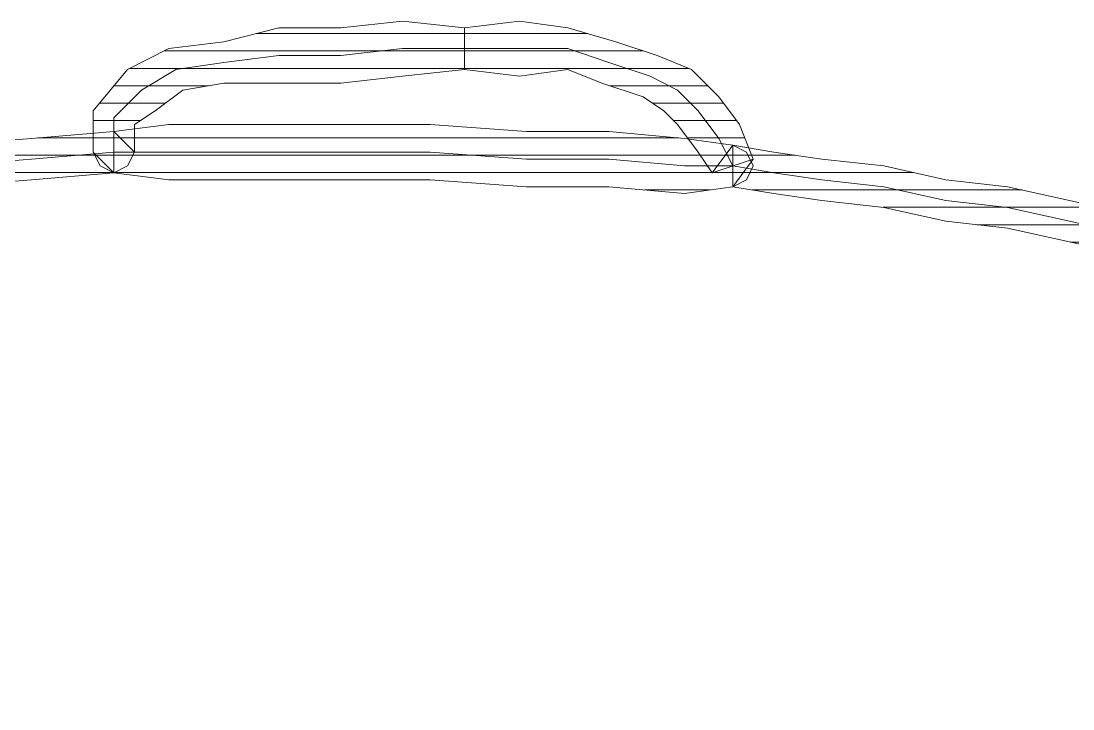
# Model space of a CAD drawing. Header units: centimetres. Extents: x 54005 to 61405, y 90310 to 94744.
# Drawn here: x 56845.88 to 56853.45, y 91780.11 to 91785.06 of the extents above; entities that cross this region are included whole.
import ezdxf

# ---------------------------------------------------------------- set-up
doc = ezdxf.new("R2010")
doc.units = ezdxf.units.CM
doc.header["$LTSCALE"] = 25
doc.layers.get('0').update_dxf_attribs({"lineweight": 0})
doc.layers.add('ÖLCULENDIRME', color=115, linetype='Continuous', lineweight=5)
pattern_1 = [(360, (-5108.51305, -673.59423), (1e-16, 0.125), [25])]

# ---------------------------------------------------------------- blocks, each defined once
blk = doc.blocks.new('by')
at = {"ltscale": 30}
h = blk.add_hatch(dxfattribs=at)
h.set_pattern_fill('DC_LINES', color=256, scale=0.1, style=0)
h.set_pattern_definition(pattern_1)
h.paths.add_polyline_path([(6416.3386, 2220.9319), (6415.9929, 2219.8391), (6415.5476, 2218.8456), (6415.1023, 2217.9018), (6414.5583, 2217.107), (6413.9148, 2216.4116), (6413.2712, 2215.7658), (6412.5788, 2215.1698), (6411.8864, 2214.7227), (6411.1443, 2214.3252), (6410.4519, 2214.0272), (6409.7097, 2213.7291), (6408.9675, 2213.5305), (6408.2741, 2213.3814), (6407.6316, 2213.2324), (6407.0378, 2213.1828), (6406.4441, 2213.1331), (6406.4441, 2213.431), (6407.0378, 2213.4808), (6407.6316, 2213.5305), (6408.2741, 2213.6795), (6408.9675, 2213.8285), (6409.6101, 2214.0272), (6410.3523, 2214.3252), (6411.0447, 2214.6232), (6411.6882, 2215.0206), (6412.3806, 2215.4677), (6413.0739, 2215.9645), (6413.7165, 2216.6102), (6414.2614, 2217.3057), (6414.8054, 2218.1005), (6415.2507, 2218.945), (6415.696, 2219.9384), (6416.0417, 2221.0313), (6416.1413, 2221.1306), (6416.24, 2221.1306), (6416.3386, 2221.081)], flags=0)
h = blk.add_hatch(dxfattribs=at)
h.set_pattern_fill('DC_LINES', color=256, scale=0.1, style=0)
h.set_pattern_definition(pattern_1)
edge = h.paths.add_edge_path(flags=0)
edge.add_line((6401.9909, 2213.2324), (6401.6941, 2213.2821))
edge.add_line((6401.6941, 2213.2821), (6401.3484, 2213.3317))
edge.add_line((6401.3484, 2213.3317), (6400.903, 2213.3814))
edge.add_line((6400.903, 2213.3814), (6400.4577, 2213.4808))
edge.add_line((6400.4577, 2213.4808), (6400.0124, 2213.5305))
edge.add_line((6400.0124, 2213.5305), (6399.5671, 2213.6298))
edge.add_line((6399.5671, 2213.6298), (6399.1218, 2213.7291))
edge.add_line((6399.1218, 2213.7291), (6398.7263, 2213.7788))
edge.add_line((6398.7263, 2213.7788), (6398.7263, 2214.0769))
edge.add_line((6398.7263, 2214.0769), (6399.1218, 2214.0272))
edge.add_line((6399.1218, 2214.0272), (6399.5671, 2213.9279))
edge.add_line((6399.5671, 2213.9279), (6400.0124, 2213.8285))
edge.add_line((6400.0124, 2213.8285), (6400.4577, 2213.7788))
edge.add_line((6400.4577, 2213.7788), (6400.903, 2213.6795))
edge.add_line((6400.903, 2213.6795), (6401.3484, 2213.6298))
edge.add_line((6401.3484, 2213.6298), (6401.6941, 2213.5802))
edge.add_line((6401.6941, 2213.5802), (6401.9909, 2213.5305))
h = blk.add_hatch(dxfattribs=at)
h.set_pattern_fill('DC_LINES', color=256, scale=0.1, style=0)
h.set_pattern_definition(pattern_1)
edge = h.paths.add_edge_path(flags=0)
edge.add_line((6401.8425, 2213.3317), (6401.9909, 2213.5305))
edge.add_line((6401.9909, 2213.5305), (6402.3376, 2213.5802))
edge.add_line((6402.3376, 2213.5802), (6402.8816, 2213.5305))
edge.add_line((6402.8816, 2213.5305), (6403.4753, 2213.5305))
edge.add_line((6403.4753, 2213.5305), (6404.1677, 2213.4808))
edge.add_line((6404.1677, 2213.4808), (6404.8611, 2213.4808))
edge.add_line((6404.8611, 2213.4808), (6405.4548, 2213.4808))
edge.add_line((6405.4548, 2213.4808), (6406.0486, 2213.4808))
edge.add_line((6406.0486, 2213.4808), (6406.4441, 2213.431))
edge.add_line((6406.4441, 2213.431), (6406.4441, 2213.1331))
edge.add_line((6406.4441, 2213.1331), (6406.0486, 2213.0834))
edge.add_line((6406.0486, 2213.0834), (6405.4548, 2213.0834))
edge.add_line((6405.4548, 2213.0834), (6404.8611, 2213.0834))
edge.add_line((6404.8611, 2213.0834), (6404.1677, 2213.0834))
edge.add_line((6404.1677, 2213.0834), (6403.4753, 2213.1331))
edge.add_line((6403.4753, 2213.1331), (6402.8816, 2213.1331))
edge.add_line((6402.8816, 2213.1331), (6402.3376, 2213.1828))
edge.add_line((6402.3376, 2213.1828), (6401.9909, 2213.2324))
edge.add_line((6401.9909, 2213.2324), (6402.1394, 2213.431))
edge.add_line((6402.1394, 2213.431), (6401.9909, 2213.2324))
edge.add_line((6401.9909, 2213.2324), (6401.8923, 2213.2821))
edge.add_line((6401.8923, 2213.2821), (6401.8425, 2213.3814))
edge.add_line((6401.8425, 2213.3814), (6401.8923, 2213.4808))
edge.add_line((6401.8923, 2213.4808), (6401.9909, 2213.5305))
h = blk.add_hatch(dxfattribs=at)
h.set_pattern_fill('DC_LINES', color=256, scale=0.1, style=0)
h.set_pattern_definition(pattern_1)
edge = h.paths.add_edge_path(flags=0)
edge.add_line((6406.4441, 2213.1331), (6406.0486, 2213.0834))
edge.add_line((6406.0486, 2213.0834), (6405.4548, 2213.0834))
edge.add_line((6405.4548, 2213.0834), (6404.8611, 2213.0834))
edge.add_line((6404.8611, 2213.0834), (6404.1677, 2213.0834))
edge.add_line((6404.1677, 2213.0834), (6403.4753, 2213.1331))
edge.add_line((6403.4753, 2213.1331), (6402.8816, 2213.1331))
edge.add_line((6402.8816, 2213.1331), (6402.3376, 2213.1828))
edge.add_line((6402.3376, 2213.1828), (6401.9909, 2213.2324))
edge.add_line((6401.9909, 2213.2324), (6401.9909, 2213.5305))
edge.add_line((6401.9909, 2213.5305), (6402.3376, 2213.5802))
edge.add_line((6402.3376, 2213.5802), (6402.8816, 2213.5305))
edge.add_line((6402.8816, 2213.5305), (6403.4753, 2213.5305))
edge.add_line((6403.4753, 2213.5305), (6404.1677, 2213.4808))
edge.add_line((6404.1677, 2213.4808), (6404.8611, 2213.4808))
edge.add_line((6404.8611, 2213.4808), (6405.4548, 2213.4808))
edge.add_line((6405.4548, 2213.4808), (6406.0486, 2213.4808))
edge.add_line((6406.0486, 2213.4808), (6406.4441, 2213.431))
h = blk.add_hatch(dxfattribs=at)
h.set_pattern_fill('DC_LINES', color=256, scale=0.1, style=0)
h.set_pattern_definition(pattern_1)
edge = h.paths.add_edge_path(flags=0)
edge.add_line((6403.9206, 2212.388), (6403.5251, 2212.3383))
edge.add_line((6403.5251, 2212.3383), (6403.1784, 2212.388))
edge.add_line((6403.1784, 2212.388), (6402.8327, 2212.4873))
edge.add_line((6402.8327, 2212.4873), (6402.5349, 2212.5866))
edge.add_line((6402.5349, 2212.5866), (6402.2878, 2212.686))
edge.add_line((6402.2878, 2212.686), (6402.0905, 2212.8847))
edge.add_line((6402.0905, 2212.8847), (6401.9421, 2213.0834))
edge.add_line((6401.9421, 2213.0834), (6401.8425, 2213.3317))
edge.add_line((6401.8425, 2213.3317), (6402.1394, 2213.431))
edge.add_line((6402.1394, 2213.431), (6402.239, 2213.2821))
edge.add_line((6402.239, 2213.2821), (6402.3874, 2213.0834))
edge.add_line((6402.3874, 2213.0834), (6402.4861, 2212.9841))
edge.add_line((6402.4861, 2212.9841), (6402.6345, 2212.8847))
edge.add_line((6402.6345, 2212.8847), (6402.9314, 2212.7854))
edge.add_line((6402.9314, 2212.7854), (6403.1784, 2212.686))
edge.add_line((6403.1784, 2212.686), (6403.5251, 2212.7357))
edge.add_line((6403.5251, 2212.7357), (6403.9206, 2212.686))
h = blk.add_hatch(dxfattribs=at)
h.set_pattern_fill('DC_LINES', color=256, scale=0.1, style=0)
h.set_pattern_definition(pattern_1)
edge = h.paths.add_edge_path(flags=0)
edge.add_line((6406.4441, 2213.431), (6406.5925, 2213.2821))
edge.add_line((6406.5925, 2213.2821), (6406.5925, 2212.9841))
edge.add_line((6406.5925, 2212.9841), (6406.3454, 2212.686))
edge.add_line((6406.3454, 2212.686), (6406.0486, 2212.537))
edge.add_line((6406.0486, 2212.537), (6405.6521, 2212.4873))
edge.add_line((6405.6521, 2212.4873), (6405.2566, 2212.388))
edge.add_line((6405.2566, 2212.388), (6404.8113, 2212.388))
edge.add_line((6404.8113, 2212.388), (6404.3659, 2212.3383))
edge.add_line((6404.3659, 2212.3383), (6403.9206, 2212.388))
edge.add_line((6403.9206, 2212.388), (6403.9206, 2212.686))
edge.add_line((6403.9206, 2212.686), (6404.3659, 2212.7357))
edge.add_line((6404.3659, 2212.7357), (6404.8113, 2212.7854))
edge.add_line((6404.8113, 2212.7854), (6405.2566, 2212.7854))
edge.add_line((6405.2566, 2212.7854), (6405.6521, 2212.7854))
edge.add_line((6405.6521, 2212.7854), (6405.9489, 2212.835))
edge.add_line((6405.9489, 2212.835), (6406.1472, 2212.9841))
edge.add_line((6406.1472, 2212.9841), (6406.2956, 2213.0834))
edge.add_line((6406.2956, 2213.0834), (6406.2956, 2213.2821))
edge.add_line((6406.2956, 2213.2821), (6406.4441, 2213.1331))
edge.add_line((6406.4441, 2213.1331), (6406.2956, 2213.2821))
edge.add_line((6406.2956, 2213.2821), (6406.3454, 2213.3814))
edge.add_line((6406.3454, 2213.3814), (6406.4441, 2213.431))
edge.add_line((6406.4441, 2213.431), (6406.5427, 2213.3814))
edge.add_line((6406.5427, 2213.3814), (6406.5925, 2213.2821))
for p, q in [((6399.1218, 2214.0272, -4.5045), (6399.5671, 2213.9279, -4.5045)), ((6399.1218, 2213.8781, -4.5045), (6399.5671, 2213.7788, -4.5045)), ((6399.5671, 2213.9279, -4.5045), (6400.0124, 2213.8285, -4.5045)), ((6400.0124, 2213.8285, -4.5045), (6400.4577, 2213.7788, -4.5045)), ((6399.5671, 2213.6298, -4.5045), (6399.1218, 2213.7291, -4.5045)), ((6399.5671, 2213.7788, -4.5045), (6400.0124, 2213.6795, -4.5045)), ((6400.4577, 2213.7788, -4.5045), (6400.903, 2213.6795, -4.5045)), ((6400.0124, 2213.6795, -4.5045), (6400.4577, 2213.6298, -4.5045)), ((6400.903, 2213.6795, -4.5045), (6401.3484, 2213.6298, -4.5045)), ((6400.0124, 2213.5305, -4.5045), (6399.5671, 2213.6298, -4.5045)), ((6400.4577, 2213.6298, -4.5045), (6400.903, 2213.5305, -4.5045)), ((6401.3484, 2213.6298, -4.5045), (6401.6941, 2213.5802, -4.5045)), ((6401.6941, 2213.5802, -4.5045), (6401.9909, 2213.5305, -4.5045)), ((6401.9909, 2213.5305, -4.5045), (6402.3376, 2213.5802, -4.5045)), ((6401.9909, 2213.5305, -4.5045), (6402.3376, 2213.5802, -4.5045)), ((6402.3376, 2213.5802, -4.5045), (6402.8816, 2213.5305, -4.5045)), ((6402.3376, 2213.5802, -4.5045), (6402.8816, 2213.5305, -4.5045)), ((6400.4577, 2213.4808, -4.5045), (6400.0124, 2213.5305, -4.5045)), ((6400.903, 2213.5305, -4.5045), (6401.3484, 2213.4808, -4.5045)), ((6401.8425, 2213.3317, -4.5045), (6401.9909, 2213.5305, -4.5045)), ((6401.9909, 2213.5305, -4.5045), (6401.8425, 2213.3317, -4.5045)), ((6401.8923, 2213.4808, -4.5045), (6401.9909, 2213.5305, -4.5045)), ((6401.9909, 2213.5305, -4.5045), (6401.9909, 2213.5305, -4.5045)), ((6401.9909, 2213.5305, -4.5045), (6401.9909, 2213.2324, -4.5045)), ((6401.9909, 2213.2324, -4.5045), (6401.9909, 2213.5305, -4.5045)), ((6402.8816, 2213.5305, -4.5045), (6403.4753, 2213.5305, -4.5045)), ((6402.8816, 2213.5305, -4.5045), (6403.4753, 2213.5305, -4.5045)), ((6403.4753, 2213.5305, -4.5045), (6404.1677, 2213.4808, -4.5045)), ((6403.4753, 2213.5305, -4.5045), (6404.1677, 2213.4808, -4.5045)), ((6407.0378, 2213.4808, -4.5045), (6407.6316, 2213.5305, -4.5045)), ((6400.903, 2213.3814, -4.5045), (6400.4577, 2213.4808, -4.5045)), ((6401.3484, 2213.4808, -4.5045), (6401.6941, 2213.431, -4.5045)), ((6401.6941, 2213.431, -4.5045), (6401.9909, 2213.3814, -4.5045)), ((6401.8425, 2213.3814, -4.5045), (6401.8923, 2213.4808, -4.5045)), ((6401.8425, 2213.3317, -4.5045), (6402.1394, 2213.431, -4.5045)), ((6401.9909, 2213.2324, -4.5045), (6402.1394, 2213.431, -4.5045)), ((6402.1394, 2213.431, -4.5045), (6401.9909, 2213.2324, -4.5045)), ((6402.1394, 2213.431, -4.5045), (6402.239, 2213.2821, -4.5045)), ((6404.1677, 2213.4808, -4.5045), (6404.8611, 2213.4808, -4.5045)), ((6404.1677, 2213.4808, -4.5045), (6404.8611, 2213.4808, -4.5045)), ((6404.8611, 2213.4808, -4.5045), (6405.4548, 2213.4808, -4.5045)), ((6404.8611, 2213.4808, -4.5045), (6405.4548, 2213.4808, -4.5045)), ((6405.4548, 2213.4808, -4.5045), (6406.0486, 2213.4808, -4.5045)), ((6405.4548, 2213.4808, -4.5045), (6406.0486, 2213.4808, -4.5045)), ((6406.0486, 2213.4808, -4.5045), (6406.4441, 2213.431, -4.5045)), ((6406.0486, 2213.4808, -4.5045), (6406.4441, 2213.431, -4.5045)), ((6406.3454, 2213.3814, -4.5045), (6406.4441, 2213.431, -4.5045)), ((6406.4441, 2213.431, -4.5045), (6407.0378, 2213.4808, -4.5045)), ((6406.4441, 2213.431, -4.5045), (6406.5925, 2213.2821, -4.5045)), ((6406.4441, 2213.431, -4.5045), (6406.5427, 2213.3814, -4.5045)), ((6406.5925, 2213.2821, -4.5045), (6406.4441, 2213.431, -4.5045)), ((6406.4441, 2213.431, -4.5045), (6406.4441, 2213.431, -4.5045)), ((6406.4441, 2213.1331, -4.5045), (6406.4441, 2213.431, -4.5045)), ((6406.4441, 2213.431, -4.5045), (6406.4441, 2213.431, -4.5045)), ((6406.4441, 2213.431, -4.5045), (6406.4441, 2213.1331, -4.5045)), ((6406.4441, 2213.431, -4.5045), (6406.4441, 2213.1331, -4.5045)), ((6401.3484, 2213.3317, -4.5045), (6400.903, 2213.3814, -4.5045)), ((6401.8923, 2213.2821, -4.5045), (6401.8425, 2213.3814, -4.5045)), ((6401.9909, 2213.3814, -4.5045), (6402.3376, 2213.3814, -4.5045)), ((6402.3376, 2213.3814, -4.5045), (6401.9909, 2213.3814, -4.5045)), ((6401.9909, 2213.3814, -4.5045), (6402.0905, 2213.1828, -4.5045)), ((6402.3376, 2213.3814, -4.5045), (6402.8816, 2213.3317, -4.5045)), ((6402.8816, 2213.3317, -4.5045), (6402.3376, 2213.3814, -4.5045)), ((6406.2956, 2213.2821, -4.5045), (6406.3454, 2213.3814, -4.5045)), ((6406.5427, 2213.3814, -4.5045), (6406.5925, 2213.2821, -4.5045)), ((6407.0378, 2213.3317, -4.5045), (6407.6316, 2213.3814, -4.5045)), ((6401.6941, 2213.2821, -4.5045), (6401.3484, 2213.3317, -4.5045)), ((6401.9909, 2213.2324, -4.5045), (6401.6941, 2213.2821, -4.5045)), ((6401.9421, 2213.0834, -4.5045), (6401.8425, 2213.3317, -4.5045)), ((6401.8425, 2213.3317, -4.5045), (6401.8425, 2213.3317, -4.5045)), ((6401.9909, 2213.2324, -4.5045), (6401.8923, 2213.2821, -4.5045)), ((6402.239, 2213.2821, -4.5045), (6402.3874, 2213.0834, -4.5045)), ((6402.8816, 2213.3317, -4.5045), (6403.4753, 2213.3317, -4.5045)), ((6403.4753, 2213.3317, -4.5045), (6402.8816, 2213.3317, -4.5045)), ((6403.4753, 2213.3317, -4.5045), (6404.1677, 2213.2821, -4.5045)), ((6404.1677, 2213.2821, -4.5045), (6403.4753, 2213.3317, -4.5045)), ((6404.1677, 2213.2821, -4.5045), (6404.8611, 2213.2821, -4.5045)), ((6404.8611, 2213.2821, -4.5045), (6404.1677, 2213.2821, -4.5045)), ((6404.8611, 2213.2821, -4.5045), (6405.4548, 2213.2821, -4.5045)), ((6405.4548, 2213.2821, -4.5045), (6404.8611, 2213.2821, -4.5045)), ((6405.4548, 2213.2821, -4.5045), (6406.0486, 2213.2821, -4.5045)), ((6406.0486, 2213.2821, -4.5045), (6405.4548, 2213.2821, -4.5045)), ((6406.0486, 2213.2821, -4.5045), (6406.4441, 2213.2821, -4.5045)), ((6406.4441, 2213.2821, -4.5045), (6406.0486, 2213.2821, -4.5045)), ((6406.2956, 2213.0834, -4.5045), (6406.2956, 2213.2821, -4.5045)), ((6406.2956, 2213.2821, -4.5045), (6406.4441, 2213.1331, -4.5045)), ((6406.4441, 2213.1331, -4.5045), (6406.2956, 2213.2821, -4.5045)), ((6406.4441, 2213.2821, -4.5045), (6407.0378, 2213.3317, -4.5045)), ((6406.4441, 2213.0337, -4.5045), (6406.4441, 2213.2821, -4.5045)), ((6406.4441, 2213.2821, -4.5045), (6406.4441, 2213.2821, -4.5045)), ((6406.4441, 2213.2821, -4.5045), (6406.4441, 2213.2821, -4.5045)), ((6406.5925, 2213.2821, -4.5045), (6406.5925, 2212.9841, -4.5045)), ((6401.9909, 2213.2324, -4.5045), (6401.9909, 2213.2324, -4.5045)), ((6401.9909, 2213.2324, -4.5045), (6401.9909, 2213.2324, -4.5045)), ((6402.3376, 2213.1828, -4.5045), (6401.9909, 2213.2324, -4.5045)), ((6402.3376, 2213.1828, -4.5045), (6401.9909, 2213.2324, -4.5045)), ((6407.6316, 2213.2324, -4.5045), (6407.0378, 2213.1828, -4.5045)), ((6402.0905, 2213.1828, -4.5045), (6402.239, 2212.9841, -4.5045)), ((6402.8816, 2213.1331, -4.5045), (6402.3376, 2213.1828, -4.5045)), ((6402.8816, 2213.1331, -4.5045), (6402.3376, 2213.1828, -4.5045)), ((6403.4753, 2213.1331, -4.5045), (6402.8816, 2213.1331, -4.5045)), ((6403.4753, 2213.1331, -4.5045), (6402.8816, 2213.1331, -4.5045)), ((6404.1677, 2213.0834, -4.5045), (6403.4753, 2213.1331, -4.5045)), ((6404.1677, 2213.0834, -4.5045), (6403.4753, 2213.1331, -4.5045)), ((6406.4441, 2213.1331, -4.5045), (6406.0486, 2213.0834, -4.5045)), ((6406.4441, 2213.1331, -4.5045), (6406.0486, 2213.0834, -4.5045)), ((6407.0378, 2213.1828, -4.5045), (6406.4441, 2213.1331, -4.5045)), ((6406.4441, 2213.1331, -4.5045), (6406.4441, 2213.1331, -4.5045)), ((6406.4441, 2213.1331, -4.5045), (6406.4441, 2213.1331, -4.5045)), ((6402.0905, 2212.8847, -4.5045), (6401.9421, 2213.0834, -4.5045)), ((6402.3874, 2213.0834, -4.5045), (6402.4861, 2212.9841, -4.5045)), ((6404.8611, 2213.0834, -4.5045), (6404.1677, 2213.0834, -4.5045)), ((6404.8611, 2213.0834, -4.5045), (6404.1677, 2213.0834, -4.5045)), ((6405.4548, 2213.0834, -4.5045), (6404.8611, 2213.0834, -4.5045)), ((6405.4548, 2213.0834, -4.5045), (6404.8611, 2213.0834, -4.5045)), ((6406.0486, 2213.0834, -4.5045), (6405.4548, 2213.0834, -4.5045)), ((6406.0486, 2213.0834, -4.5045), (6405.4548, 2213.0834, -4.5045)), ((6406.1472, 2212.9841, -4.5045), (6406.2956, 2213.0834, -4.5045)), ((6402.239, 2212.9841, -4.5045), (6402.3874, 2212.835, -4.5045)), ((6402.4861, 2212.9841, -4.5045), (6402.6345, 2212.8847, -4.5045)), ((6405.9489, 2212.835, -4.5045), (6406.1472, 2212.9841, -4.5045)), ((6406.2458, 2212.835, -4.5045), (6406.4441, 2213.0337, -4.5045)), ((6406.5925, 2212.9841, -4.5045), (6406.3454, 2212.686, -4.5045)), ((6402.2878, 2212.686, -4.5045), (6402.0905, 2212.8847, -4.5045)), ((6402.3874, 2212.835, -4.5045), (6402.5847, 2212.7357, -4.5045)), ((6402.6345, 2212.8847, -4.5045), (6402.9314, 2212.7854, -4.5045)), ((6405.6521, 2212.7854, -4.5045), (6405.9489, 2212.835, -4.5045)), ((6405.9988, 2212.686, -4.5045), (6406.2458, 2212.835, -4.5045)), ((6402.5847, 2212.7357, -4.5045), (6402.8816, 2212.6364, -4.5045)), ((6402.9314, 2212.7854, -4.5045), (6403.1784, 2212.686, -4.5045)), ((6403.1784, 2212.686, -4.5045), (6403.5251, 2212.7357, -4.5045)), ((6403.5251, 2212.7357, -4.5045), (6403.9206, 2212.686, -4.5045)), ((6403.9206, 2212.686, -4.5045), (6404.3659, 2212.7357, -4.5045)), ((6404.3659, 2212.7357, -4.5045), (6404.8113, 2212.7854, -4.5045)), ((6404.8113, 2212.7854, -4.5045), (6405.2566, 2212.7854, -4.5045)), ((6405.2566, 2212.7854, -4.5045), (6405.6521, 2212.7854, -4.5045)), ((6402.5349, 2212.5866, -4.5045), (6402.2878, 2212.686, -4.5045)), ((6403.9206, 2212.388, -4.5045), (6403.9206, 2212.686, -4.5045)), ((6403.9206, 2212.686, -4.5045), (6403.9206, 2212.686, -4.5045)), ((6403.9206, 2212.686, -4.5045), (6403.9206, 2212.388, -4.5045)), ((6405.6521, 2212.6364, -4.5045), (6405.9988, 2212.686, -4.5045)), ((6406.3454, 2212.686, -4.5045), (6406.0486, 2212.537, -4.5045)), ((6402.8327, 2212.4873, -4.5045), (6402.5349, 2212.5866, -4.5045)), ((6402.8816, 2212.6364, -4.5045), (6403.1784, 2212.537, -4.5045)), ((6404.3659, 2212.537, -4.5045), (6404.8113, 2212.5866, -4.5045)), ((6404.8113, 2212.5866, -4.5045), (6405.2566, 2212.5866, -4.5045)), ((6405.2566, 2212.5866, -4.5045), (6405.6521, 2212.6364, -4.5045)), ((6403.1784, 2212.537, -4.5045), (6403.5251, 2212.537, -4.5045)), ((6403.5251, 2212.537, -4.5045), (6403.9206, 2212.537, -4.5045)), ((6403.9206, 2212.537, -4.5045), (6404.3659, 2212.537, -4.5045)), ((6406.0486, 2212.537, -4.5045), (6405.6521, 2212.4873, -4.5045)), ((6403.1784, 2212.388, -4.5045), (6402.8327, 2212.4873, -4.5045)), ((6405.6521, 2212.4873, -4.5045), (6405.2566, 2212.388, -4.5045)), ((6403.5251, 2212.3383, -4.5045), (6403.1784, 2212.388, -4.5045)), ((6403.9206, 2212.388, -4.5045), (6403.5251, 2212.3383, -4.5045)), ((6404.3659, 2212.3383, -4.5045), (6403.9206, 2212.388, -4.5045)), ((6403.9206, 2212.388, -4.5045), (6403.9206, 2212.388, -4.5045)), ((6403.9206, 2212.388, -4.5045), (6403.9206, 2212.388, -4.5045)), ((6404.8113, 2212.388, -4.5045), (6404.3659, 2212.3383, -4.5045)), ((6405.2566, 2212.388, -4.5045), (6404.8113, 2212.388, -4.5045))]:
    blk.add_line(p, q, dxfattribs=at)

msp = doc.modelspace()

# ---------------------------------------------------------------- block references
at = {"layer": 'ÖLCULENDIRME', "rotation": 180}
msp.add_blockref('by', (63252.9924, 93997.3982, 4.5045), dxfattribs=at)

doc.saveas('drawing.dxf')
